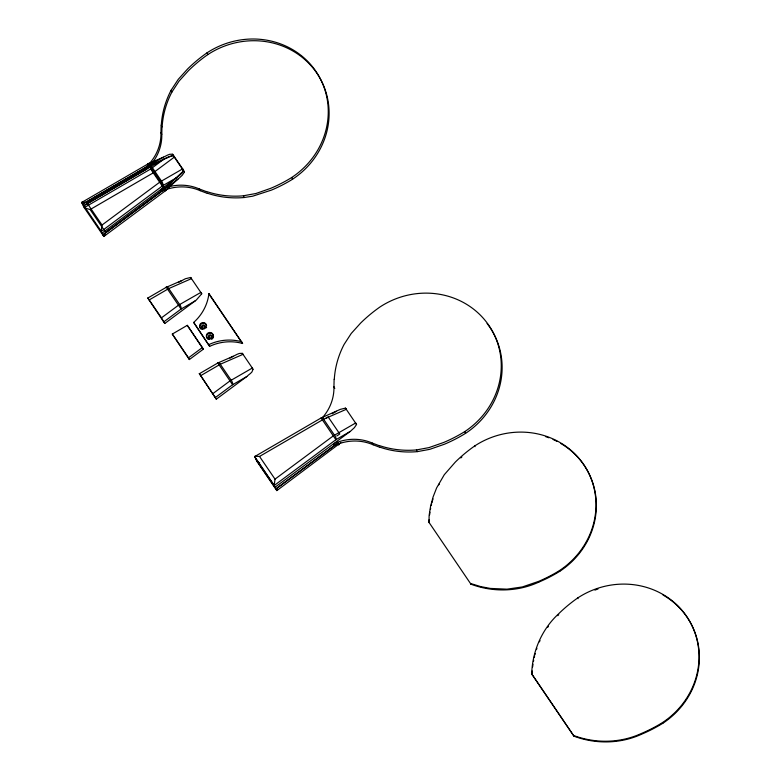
<?xml version="1.0" encoding="UTF-8"?>
<svg xmlns="http://www.w3.org/2000/svg" width="781" height="781" viewBox="0 0 781 781"><rect width="100%" height="100%" fill="white"/><g stroke="black" fill="none" stroke-linecap="round" stroke-linejoin="round"><path stroke-width="1.17" d="M429.159 519.658L429.023 522.616L429.111 515.567L430.604 506.147L433.113 496.892L436.628 487.9L444.291 474.702L455.382 462.02A143.314 135.181 -26.3 0 1 474.672 445.98A79.808 75.269 -26.3 0 1 583.641 464.431A79.808 75.269 -26.3 0 1 559.489 570.569L559.811 571.272M531.705 673.915C532.3 651.461 541.838 629.31 558.405 614.012A143.314 135.181 -26.3 0 1 577.696 597.973A79.808 75.269 -26.3 0 1 686.665 616.424A79.808 75.269 -26.3 0 1 662.513 722.562L662.835 723.265A143.44 135.298 -26.3 0 1 641.748 734.14C620.592 743.922 595.698 744.342 573.967 736.18L531.705 673.915L573.967 736.18M532.046 674.608L532.232 670.967M161.13 125.185L160.945 132.614L161.794 134.342A46.177 43.56 -26.3 0 1 146.301 169.272L83.362 205.93L164.762 158.602L169.526 156.464L173.362 155.731L184.443 172.005L183.623 170.834L164.996 188.153A4.53 1.494 -34.2 0 1 163.795 189.041L105.591 232.24L104.215 236.36M161.979 126.903L161.794 134.342M334.122 379.293L333.936 386.732A46.177 43.56 -26.3 0 1 322.582 417.503M429.599 514.904L429.96 512.199M532.622 666.896L532.984 664.192M430.409 509.515L430.673 508.177M533.433 661.507L533.696 660.17M182.656 168.872L161.501 181.075A4.53 1.494 -34.2 0 0 160.222 181.817L102.028 225.026L101.227 231.088M355.648 422.99L334.493 435.193A4.53 1.494 -34.2 0 0 333.223 435.935L275.019 479.134L274.219 485.206M431.239 505.502L431.561 504.175M534.263 657.495L534.585 656.167M431.903 502.847L432.254 501.519M534.917 654.839L535.278 653.521M432.635 500.211L433.035 498.893M536.479 649.577L536.918 648.269M277.733 489.326L277.245 490.429M182.715 168.96C184.316 173.021 179.923 174.417 177.121 177.385L102.145 233.041M201.732 293.773L200.863 292.416L179.65 304.541A4.53 1.494 -34.2 0 0 178.38 305.283L161.462 317.838L164.781 323.48L196.265 300.089L201.732 293.773L190.662 277.47L191.482 278.641L168.774 288.56A4.53 1.494 -34.2 0 0 167.495 289.302L149.249 299.904M212.988 393.536L229.907 380.972A4.53 1.494 -34.2 0 1 231.186 380.23L252.331 368.027C254.079 372.244 249.393 373.709 246.806 376.54L216.317 399.169L199.35 373.64L216.317 399.169M346.266 409.215L345.456 408.121L356.556 424.474L355.706 423.077M184.414 172.074L182.217 175.295L178.419 178.771L102.994 234.759L161.413 191.462A46.177 43.56 -26.3 0 1 200.141 190.671L207.209 193.337M356.556 424.474L354.369 427.685L350.61 431.132L275.137 487.159L255.504 458.32M539.427 641.845L539.993 640.576M438.795 484.845L439.449 483.624M161.286 125.185A90.42 85.295 -26.3 0 1 171.078 90.284L178.234 79.359L187.645 68.923A143.314 135.181 -26.3 0 1 206.936 52.883A79.808 75.269 -26.3 0 1 315.905 71.325A79.808 75.269 -26.3 0 1 291.743 177.472L292.582 179.2A79.808 75.269 -26.3 0 0 316.754 73.043A79.808 75.269 -26.3 0 0 207.785 54.611L206.936 52.893M162.136 126.903A90.42 85.295 -26.3 0 1 171.927 92.002L179.083 81.078L188.494 70.641A143.314 135.181 -26.3 0 1 207.785 54.602M547.657 627.377L548.487 626.255M557.741 615.701L558.747 614.706M177.97 179.103L165.455 190.749L103.844 236.477L84.211 207.648L81.663 202.484L148.107 163.854L163.375 157.186C166.226 156.073 170.912 152.295 173.333 155.185L150.626 165.094A4.53 1.494 -34.2 0 0 149.347 165.836L86.584 202.338L81.917 202.152M345.456 408.121L340.301 409.371L321.108 417.972L254.655 456.602L257.203 461.766L276.835 490.595L340.799 442.681M84.211 207.648L150.655 169.008L164.225 158.904M350.122 431.502L335.898 439.703L274.287 485.44L276.835 490.595M103.844 236.477L101.296 231.322L162.907 185.585L177.121 177.385M163.932 321.762L181.065 309.051L195.279 300.841M189.344 359.553L188.494 357.835L202.406 347.525L187.294 325.335L172.308 334.063L189.344 359.553L203.255 349.244L202.406 347.525M215.468 397.451L232.592 384.74L246.806 376.54M256.353 460.038L275.986 488.877L338.31 442.622M275.986 488.877L334.405 445.58A46.177 43.56 -26.3 0 1 373.142 444.789L380.201 447.454M326.116 418.206L328.127 416.878L339.784 434.002L336.767 435.993M160.945 132.614A46.177 43.56 -26.3 0 1 145.451 167.554L82.513 204.212L163.424 157.157M84.377 207.834L90.147 209.552L152.91 173.06A4.53 1.494 -34.2 0 0 154.121 172.171L174.3 157.137L173.362 155.731M178.449 282.439L185.351 278.758L190.613 277.47M199.321 373.748L217.792 363.009L233.06 356.341C235.901 355.218 240.489 351.538 242.959 354.252M229.975 358.137L233.109 356.312M200.785 375.602L219.031 364.991A4.53 1.494 -34.2 0 1 220.301 364.249L243.018 354.34M332.169 413.745L336.367 411.304M254.928 456.26L259.517 456.446L322.338 419.953A4.53 1.494 -34.2 0 1 323.617 419.212L346.325 409.303M181.534 280.652L166.265 287.31L147.794 298.049L164.781 323.48M538.724 582.157C517.559 591.92 492.684 592.359 470.943 584.188L428.691 521.923M379.41 445.58A90.293 85.168 -26.3 0 0 416.449 449.924L428.925 447.62L443.637 442.485A143.44 135.298 -26.3 0 0 464.734 431.61A79.808 75.269 -26.3 0 0 488.896 325.443A79.808 75.269 -26.3 0 0 379.927 307.011A143.314 135.181 -26.3 0 0 360.646 323.051L351.225 333.477L344.109 344.411A90.42 85.295 -26.3 0 0 334.288 379.302M380.259 447.298A90.293 85.168 -26.3 0 0 417.298 451.643L429.775 449.339L444.487 444.204A143.44 135.298 -26.3 0 0 465.583 433.328A79.808 75.269 -26.3 0 0 487.09 323.5M259.517 456.446L275.019 479.134M259.663 462.899L259.116 462.733M206.36 191.618L199.292 188.953A46.177 43.56 -26.3 0 0 160.564 189.744L161.413 191.462M379.351 445.736L372.293 443.071A46.177 43.56 -26.3 0 0 333.555 443.862L334.405 445.58M258.833 462.635L257.359 461.942M573.625 735.487C595.366 743.668 620.241 743.219 641.406 733.466A143.44 135.298 -26.3 0 0 662.503 722.581M147.804 297.922L161.501 317.906M148.117 163.785L162.907 185.585A3.602 1.64 61.7 0 0 161.491 181.104L150.626 165.094A3.602 1.494 69.1 0 0 148.087 163.805L148.175 163.873M217.801 362.931L232.592 384.74A3.602 1.64 61.7 0 0 231.176 380.259L220.301 364.249A3.602 1.494 69.1 0 0 217.772 362.96L217.86 363.028M172.513 154.013L183.594 170.287M208.917 293.558L242.579 343.484A46.177 43.56 -26.3 0 0 209.65 346.344L193.688 322.426A46.177 43.56 -26.3 0 0 208.917 293.558L209.552 294.847M242.579 343.484L209.708 295.169M242.198 353.158L253.278 369.442M193.688 322.426L209.65 346.344M203.255 349.244L187.294 325.335M86.584 202.338L102.028 225.026M90.147 209.552L105.591 232.24M172.308 334.063L188.494 357.835M81.663 202.484L101.296 231.322M254.655 456.602L274.287 485.44M335.898 439.703L321.108 417.972A3.602 1.494 69.1 0 1 323.607 419.241L334.493 435.193A3.602 1.64 61.7 0 1 335.937 439.742M150.655 169.008L165.455 190.749A3.602 1.211 44.5 0 0 164.976 188.153L154.121 172.171A3.602 1.357 51.8 0 0 150.635 168.969M577.706 597.982L578.038 598.676M474.682 445.99L475.014 446.683M464.724 431.59L465.574 433.309M416.449 449.876L417.298 451.603M470.943 584.188L470.601 583.495L480.745 586.609L490.273 588.415L507.015 589.167L522.304 586.951L538.382 581.474A143.44 135.298 -26.3 0 0 559.479 570.589M372.293 443.071L373.142 444.789M333.936 386.732L334.785 388.45M171.117 90.293L171.966 92.012M199.292 188.953L200.141 190.671M145.451 167.554L146.301 169.272M291.743 177.492A143.44 135.298 -26.3 0 1 270.636 188.358L255.934 193.503L243.447 195.767L244.297 197.486L252.673 196.197L271.495 190.086A143.44 135.298 -26.3 0 0 292.592 179.21M243.447 195.806A90.293 85.168 -26.3 0 1 206.418 191.462M244.297 197.525A90.293 85.168 -26.3 0 1 207.268 193.18M338.944 443.94A3.602 1.211 44.5 0 1 338.485 444.897M662.991 594.976A79.808 75.269 -26.3 0 1 662.854 723.255M594.907 590.104A79.808 75.269 -26.3 0 1 597.992 589.011M538.724 582.148A143.44 135.298 -26.3 0 0 559.821 571.282A79.808 75.269 -26.3 0 0 560.914 443.53M545.655 436.647A79.808 75.269 -26.3 0 1 548.877 437.78M553.036 439.478A79.808 75.269 -26.3 0 1 557.078 441.411M460.839 457.93A143.314 135.181 -26.3 0 1 461.874 457.002M208.8 344.626A46.177 43.56 -26.3 0 1 241.729 341.766M201.059 329.104A3.466 3.27 -26.3 0 1 201.488 323.832A3.466 3.27 -26.3 0 1 206.614 325.452M206.584 327.434A3.466 3.27 -26.3 0 1 206.457 327.756M202.318 328.391A1.728 1.63 -26.3 0 1 204.973 326.282M208.361 339.384A3.466 3.27 -26.3 0 1 207.492 334.395A3.466 3.27 -26.3 0 1 212.774 334.288A3.466 3.27 -26.3 0 1 211.651 339.305M209.23 338.544A1.728 1.63 -26.3 0 1 209.601 336.172A1.728 1.63 -26.3 0 1 212.032 336.523M166.226 287.174L166.265 287.31A3.602 1.494 69.1 0 1 168.764 288.579L179.65 304.541A3.602 1.64 61.7 0 1 181.094 309.091L166.226 287.174M202.513 329.143A3.466 3.27 -26.3 0 0 206.164 324.466A3.466 3.27 -26.3 0 0 200.287 323.939A3.466 3.27 -26.3 0 0 202.513 329.143M203.089 328.176A1.728 1.63 -26.3 0 0 204.915 325.843A1.728 1.63 -26.3 0 0 201.986 325.579A1.728 1.63 -26.3 0 0 203.089 328.176M209.259 339.052A3.466 3.27 -26.3 0 0 212.92 334.375A3.466 3.27 -26.3 0 0 207.043 333.848A3.466 3.27 -26.3 0 0 209.259 339.052M209.845 338.095A1.728 1.63 -26.3 0 0 211.671 335.752A1.728 1.63 -26.3 0 0 208.732 335.488A1.728 1.63 -26.3 0 0 209.845 338.095"/></g></svg>
